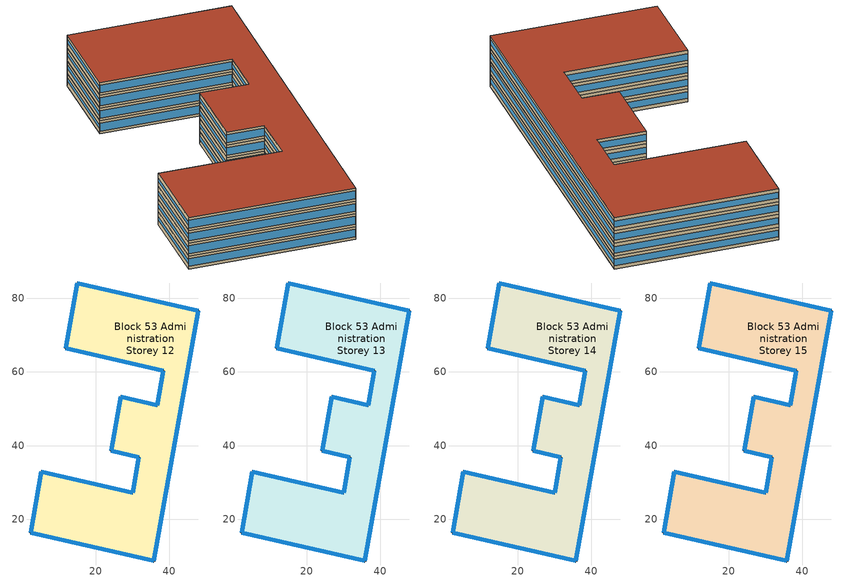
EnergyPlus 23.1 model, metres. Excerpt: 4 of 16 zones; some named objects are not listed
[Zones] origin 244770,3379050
Block 53 Administration Storey 12
 floor outside (Project Floor): 47.86,76.53 35.79,8.7 2.35,16.36 5.24,32.94 30.08,27.25 31.75,36.86 24.2,38.59 26.85,53.28 36.69,50.94 38.35,60.33 11.89,66.39 15,84.07 z36
 wall outside (Project Wall): 47.86,76.53 15,84.07 11.89,66.39 38.35,60.33 36.69,50.94 26.85,53.28 24.2,38.59 31.75,36.86 30.08,27.25 5.24,32.94 2.35,16.36 35.79,8.7 47.86,76.53 z36:39
 window (Administration_north_window_construction): 47.84,76.53 15.01,84.07 / 36.69,50.94 26.86,53.28 / 30.07,27.25 5.25,32.93 z36.75:38.25
 window (Administration_west_window_construction): 14.99,84.06 11.89,66.4 / 38.35,60.33 36.69,50.95 / 26.85,53.28 24.2,38.6 / 31.75,36.86 30.08,27.25 / 5.24,32.93 2.36,16.37 z37.12:37.88
 window (Administration_south_window_construction): 11.9,66.39 38.34,60.34 / 24.2,38.59 31.74,36.86 / 2.37,16.36 35.77,8.7 z36.6:38.4
 window (Administration_east_window_construction): 35.8,8.73 47.85,76.49 z36.98:38.02
 roof outside (Project Ceiling): 35.79,8.7 47.86,76.53 15,84.07 11.89,66.39 38.35,60.33 36.69,50.94 26.85,53.28 24.2,38.59 31.75,36.86 30.08,27.25 5.24,32.94 2.35,16.36 z39
Block 53 Administration Storey 13
 floor outside (Project Floor): 47.86,76.53 35.79,8.7 2.35,16.36 5.24,32.94 30.08,27.25 31.75,36.86 24.2,38.59 26.85,53.28 36.69,50.94 38.35,60.33 11.89,66.39 15,84.07 z39
 wall outside (Project Wall): 47.86,76.53 15,84.07 11.89,66.39 38.35,60.33 36.69,50.94 26.85,53.28 24.2,38.59 31.75,36.86 30.08,27.25 5.24,32.94 2.35,16.36 35.79,8.7 47.86,76.53 z39:42
 window (Administration_north_window_construction): 47.84,76.53 15.01,84.07 / 36.69,50.94 26.86,53.28 / 30.07,27.25 5.25,32.93 z39.75:41.25
 window (Administration_west_window_construction): 14.99,84.06 11.89,66.4 / 38.35,60.33 36.69,50.95 / 26.85,53.28 24.2,38.6 / 31.75,36.86 30.08,27.25 / 5.24,32.93 2.36,16.37 z40.12:40.88
 window (Administration_south_window_construction): 11.9,66.39 38.34,60.34 / 24.2,38.59 31.74,36.86 / 2.37,16.36 35.77,8.7 z39.6:41.4
 window (Administration_east_window_construction): 35.8,8.73 47.85,76.49 z39.98:41.02
 roof outside (Project Ceiling): 35.79,8.7 47.86,76.53 15,84.07 11.89,66.39 38.35,60.33 36.69,50.94 26.85,53.28 24.2,38.59 31.75,36.86 30.08,27.25 5.24,32.94 2.35,16.36 z42
Block 53 Administration Storey 14
 floor outside (Project Floor): 47.86,76.53 35.79,8.7 2.35,16.36 5.24,32.94 30.08,27.25 31.75,36.86 24.2,38.59 26.85,53.28 36.69,50.94 38.35,60.33 11.89,66.39 15,84.07 z42
 wall outside (Project Wall): 47.86,76.53 15,84.07 11.89,66.39 38.35,60.33 36.69,50.94 26.85,53.28 24.2,38.59 31.75,36.86 30.08,27.25 5.24,32.94 2.35,16.36 35.79,8.7 47.86,76.53 z42:45
 window (Administration_north_window_construction): 47.84,76.53 15.01,84.07 / 36.69,50.94 26.86,53.28 / 30.07,27.25 5.25,32.93 z42.75:44.25
 window (Administration_west_window_construction): 14.99,84.06 11.89,66.4 / 38.35,60.33 36.69,50.95 / 26.85,53.28 24.2,38.6 / 31.75,36.86 30.08,27.25 / 5.24,32.93 2.36,16.37 z43.12:43.88
 window (Administration_south_window_construction): 11.9,66.39 38.34,60.34 / 24.2,38.59 31.74,36.86 / 2.37,16.36 35.77,8.7 z42.6:44.4
 window (Administration_east_window_construction): 35.8,8.73 47.85,76.49 z42.98:44.02
 roof outside (Project Ceiling): 35.79,8.7 47.86,76.53 15,84.07 11.89,66.39 38.35,60.33 36.69,50.94 26.85,53.28 24.2,38.59 31.75,36.86 30.08,27.25 5.24,32.94 2.35,16.36 z45
Block 53 Administration Storey 15
 floor outside (Project Floor): 47.86,76.53 35.79,8.7 2.35,16.36 5.24,32.94 30.08,27.25 31.75,36.86 24.2,38.59 26.85,53.28 36.69,50.94 38.35,60.33 11.89,66.39 15,84.07 z45
 wall outside (Project Wall): 47.86,76.53 15,84.07 11.89,66.39 38.35,60.33 36.69,50.94 26.85,53.28 24.2,38.59 31.75,36.86 30.08,27.25 5.24,32.94 2.35,16.36 35.79,8.7 47.86,76.53 z45:48
 window (Administration_north_window_construction): 47.84,76.53 15.01,84.07 / 36.69,50.94 26.86,53.28 / 30.07,27.25 5.25,32.93 z45.75:47.25
 window (Administration_west_window_construction): 14.99,84.06 11.89,66.4 / 38.35,60.33 36.69,50.95 / 26.85,53.28 24.2,38.6 / 31.75,36.86 30.08,27.25 / 5.24,32.93 2.36,16.37 z46.12:46.88
 window (Administration_south_window_construction): 11.9,66.39 38.34,60.34 / 24.2,38.59 31.74,36.86 / 2.37,16.36 35.77,8.7 z45.6:47.4
 window (Administration_east_window_construction): 35.8,8.73 47.85,76.49 z45.98:47.02
 roof outside (Project Flat Roof): 35.79,8.7 47.86,76.53 15,84.07 11.89,66.39 38.35,60.33 36.69,50.94 26.85,53.28 24.2,38.59 31.75,36.86 30.08,27.25 5.24,32.94 2.35,16.36 z48
[Building]
Building_1: North Axis=0; Terrain=City; Loads Convergence Tolerance Value=0.04; Temperature Convergence Tolerance Value=0.4; Solar Distribution=FullExterior; Maximum Number of Warmup Days=25; Minimum Number of Warmup Days=6
[Site:Location]
CHN Design_Conditions: Latitude=30; Longitude=114; Time Zone=8; Elevation=12
[SIZINGPERIOD:DESIGNDAY] Day of Month=21; DryBulb Temperature Range Modifier Type=DefaultMultipliers; Humidity Condition Type=Wetbulb; Barometric Pressure=101181; Rain Indicator=No; Snow Indicator=No; Daylight Saving Time Indicator=No; Sky Clearness=0; Begin Environment Reset Mode=FullResetAtBeginEnvironment
Name | Month | Day Type | Maximum DryBulb Temperature | Daily DryBulb Temperature Range | Wetbulb or DewPoint at Maximum DryBulb | Wind Speed | Wind Direction | Solar Model Indicator | ASHRAE Clear Sky Optical Depth for Beam Irradiance taub | ASHRAE Clear Sky Optical Depth for Diffuse Irradiance taud
Ann Htg 99.6% Condns DB | 1 | WinterDesignDay | -10 | 0 | -4.8 | 1 | 340 | ASHRAEClearSky | 0 | 0
Ann Clg .4% Condns DB=>MWB | 7 | SummerDesignDay | 40 | 6.6 | 27.1 | 3.5 | 220 | ASHRAETau | 0.781 | 1.413
[MATERIAL]
DefaultMaterial: Roughness=Rough; Thickness=0.1; Conductivity=0.1; Density=1000; Specific Heat=1000; Thermal Absorptance=0.9; Solar Absorptance=0.7; Visible Absorptance=0.7
[WINDOWMATERIAL:SIMPLEGLAZINGSYSTEM] UFactor=1.6; Visible Transmittance=0.6
Name | Solar Heat Gain Coefficient
Administration_east_window; Administration_south_window; Administration_west_window | 0.3
Administration_north_window | 0.35
[CONSTRUCTION]
Project Wall; Project Floor; Project Flat Roof; Project Ceiling: DefaultMaterial
Administration_east_window_construction: Administration_east_window
Administration_south_window_construction: Administration_south_window
Administration_west_window_construction: Administration_west_window
Administration_north_window_construction: Administration_north_window
[SPACE] Ceiling Height=autocalculate; Volume=autocalculate; Floor Area=autocalculate; Space Type=Administration
Name | Zone
Block 53 Administration Storey 12_space | Block 53 Administration Storey 12
Block 53 Administration Storey 13_space | Block 53 Administration Storey 13
Block 53 Administration Storey 14_space | Block 53 Administration Storey 14
Block 53 Administration Storey 15_space | Block 53 Administration Storey 15
[SPACELIST]
Administration: Block 53 Administration Storey 0_space, Block 53 Administration Storey 1_space, Block 53 Administration Storey 2_space, Block 53 Administration Storey 3_space, Block 53 Administration Storey 4_space, Block 53 Administration Storey 5_space, Block 53 Administration Storey 6_space, Block 53 Administration Storey 7_space, Block 53 Administration Storey 8_space, Block 53 Administration Storey 9_space, Block 53 Administration Storey 10_space, Block 53 Administration Storey 11_space, Block 53 Administration Storey 12_space, Block 53 Administration Storey 13_space, Block 53 Administration Storey 14_space, Block 53 Administration Storey 15_space
[ZONE] Type=1; Multiplier=1; Ceiling Height=autocalculate; Volume=autocalculate; Floor Area=autocalculate; Part of Total Floor Area=Yes
Block 53 Administration Storey 12; Block 53 Administration Storey 13; Block 53 Administration Storey 14; Block 53 Administration Storey 15
[PEOPLE]
People_for_administration: Zone or ZoneList or Space or SpaceList=Administration; Number of People Schedule=SeasonalSchedule_Schedule_administration_people; Number of People Calculation Method=People/Area; People per Floor Area=0.125; Fraction Radiant=0.3; Sensible Heat Fraction=autocalculate; Activity Level Schedule=SeasonalSchedule_Schedule_administration_activity; Carbon Dioxide Generation Rate=3.82e-08; Enable ASHRAE 55 Comfort Warnings=No; Mean Radiant Temperature Calculation Type=ZoneAveraged; Clothing Insulation Calculation Method=ClothingInsulationSchedule; Cold Stress Temperature Threshold=15.56; Heat Stress Temperature Threshold=30
[LIGHTS]
Light_for_administration: Zone or ZoneList or Space or SpaceList=Administration; Schedule=SeasonalSchedule_administration_lighting; Design Level Calculation Method=Watts/Area; Watts per Zone Floor Area=8; Return Air Fraction=0; Fraction Radiant=0.32; Fraction Visible=0.25; Fraction Replaceable=1; EndUse Subcategory=General; Return Air Fraction Calculated from Plenum Temperature=No; Return Air Fraction Function of Plenum Temperature Coefficient 1=0; Return Air Fraction Function of Plenum Temperature Coefficient 2=0
[ELECTRICEQUIPMENT]
Equipment_for_administration: Zone or ZoneList or Space or SpaceList=Administration; Schedule=SeasonalSchedule_Schedule_administration_equipment; Design Level Calculation Method=Watts/Area; Watts per Zone Floor Area=15; Fraction Latent=0; Fraction Radiant=0; Fraction Lost=0; EndUse Subcategory=Electric Equipment
[DAYLIGHTING:CONTROLS] Illuminance Setpoint at Reference Point 1=300
Name | Zone or Space | Glare Calculation Daylighting Reference Point | Daylighting Reference Point 1
Dlight_Block 53 Administration Storey 12 | Block 53 Administration Storey 12 | Rpoint_Block 53 Administration Storey 12 | Rpoint_Block 53 Administration Storey 12
Dlight_Block 53 Administration Storey 13 | Block 53 Administration Storey 13 | Rpoint_Block 53 Administration Storey 13 | Rpoint_Block 53 Administration Storey 13
Dlight_Block 53 Administration Storey 14 | Block 53 Administration Storey 14 | Rpoint_Block 53 Administration Storey 14 | Rpoint_Block 53 Administration Storey 14
Dlight_Block 53 Administration Storey 15 | Block 53 Administration Storey 15 | Rpoint_Block 53 Administration Storey 15 | Rpoint_Block 53 Administration Storey 15
[HVACTEMPLATE:ZONE:IDEALLOADSAIRSYSTEM] Template Thermostat=Thermostat_for_administration; Maximum Heating Supply Air Temperature=50; Minimum Cooling Supply Air Temperature=13; Maximum Heating Supply Air Humidity Ratio=0.0156; Minimum Cooling Supply Air Humidity Ratio=0.0077; Heating Limit=NoLimit; Cooling Limit=NoLimit; Dehumidification Control Type=ConstantSensibleHeatRatio; Cooling Sensible Heat Ratio=0.7; Dehumidification Setpoint=60; Humidification Control Type=None; Humidification Setpoint=30; Outdoor Air Method=DetailedSpecification; Outdoor Air Flow Rate per Person=0.00944; Outdoor Air Flow Rate per Zone Floor Area=0; Outdoor Air Flow Rate per Zone=0; Design Specification Outdoor Air Object=Ventilation_for_administration; Demand Controlled Ventilation Type=None; Outdoor Air Economizer Type=NoEconomizer; Heat Recovery Type=None; Sensible Heat Recovery Effectiveness=0.7; Latent Heat Recovery Effectiveness=0.65
Block 53 Administration Storey 12; Block 53 Administration Storey 13; Block 53 Administration Storey 14; Block 53 Administration Storey 15
[DESIGNSPECIFICATION:OUTDOORAIR]
Ventilation_for_administration: Outdoor Air Method=Flow/Person; Outdoor Air Flow per Person=0.00833333; Outdoor Air Flow per Zone Floor Area=0; Outdoor Air Flow per Zone=0; Outdoor Air Flow Air Changes per Hour=0
[SCHEDULE:DAY:HOURLY]
Schedule_administration_lighting_weekday_hourly: 0.2, 0.2, 0.2, 0.2, 0.2, 0.2, 0.2, 0.5, 0.95, 0.95, 0.95, 0.8, 0.8, 0.95, 0.95, 0.95, 0.95, 0.95, 0.3, 0.2, 0.2, 0.2, 0.2, 0.2
Schedule_administration_lighting_holiday_hourly: 0.2, 0.2, 0.2, 0.2, 0.2, 0.2, 0.2, 0.25, 0.475, 0.475, 0.475, 0.4, 0.4, 0.475, 0.475, 0.475, 0.475, 0.475, 0.2, 0.2, 0.2, 0.2, 0.2, 0.2
Schedule_administration_equipment_weekday_hourly: 0.2, 0.2, 0.2, 0.2, 0.2, 0.2, 0.2, 0.5, 0.95, 0.95, 0.95, 0.5, 0.5, 0.95, 0.95, 0.95, 0.95, 0.3, 0.2, 0.2, 0.2, 0.2, 0.2, 0.2
Schedule_administration_equipment_holiday_hourly: 0.2, 0.2, 0.2, 0.2, 0.2, 0.2, 0.2, 0.25, 0.475, 0.475, 0.475, 0.25, 0.25, 0.475, 0.475, 0.475, 0.475, 0.2, 0.2, 0.2, 0.2, 0.2, 0.2, 0.2
Schedule_administration_people_weekday_hourly: 0, 0, 0, 0, 0, 0, 0.1, 0.5, 0.95, 0.95, 0.95, 0.8, 0.8, 0.95, 0.95, 0.95, 0.95, 0.3, 0.1, 0, 0, 0, 0, 0
Schedule_administration_people_holiday_hourly: 0, 0, 0, 0, 0, 0, 0.02, 0.1, 0.19, 0.19, 0.19, 0.16, 0.16, 0.19, 0.19, 0.19, 0.19, 0.06, 0.02, 0, 0, 0, 0, 0
Schedule_administration_activity_weekday_hourly; Schedule_administration_activity_holiday_hourly: 144, 144, 144, 144, 144, 144, 144, 144, 144, 144, 144, 144, 144, 144, 144, 144, 144, 144, 144, 144, 144, 144, 144, 144
[SCHEDULE:WEEK:DAILY]
Schedule_administration_lighting_weekly: Schedule_administration_lighting_holiday_hourly, Schedule_administration_lighting_weekday_hourly, Schedule_administration_lighting_weekday_hourly, Schedule_administration_lighting_weekday_hourly, Schedule_administration_lighting_weekday_hourly, Schedule_administration_lighting_weekday_hourly, Schedule_administration_lighting_holiday_hourly, Schedule_administration_lighting_holiday_hourly, Schedule_administration_lighting_weekday_hourly, Schedule_administration_lighting_weekday_hourly, Schedule_administration_lighting_holiday_hourly, Schedule_administration_lighting_holiday_hourly
Schedule_administration_equipment_weekly: Schedule_administration_equipment_holiday_hourly, Schedule_administration_equipment_weekday_hourly, Schedule_administration_equipment_weekday_hourly, Schedule_administration_equipment_weekday_hourly, Schedule_administration_equipment_weekday_hourly, Schedule_administration_equipment_weekday_hourly, Schedule_administration_equipment_holiday_hourly, Schedule_administration_equipment_holiday_hourly, Schedule_administration_equipment_weekday_hourly, Schedule_administration_equipment_weekday_hourly, Schedule_administration_equipment_holiday_hourly, Schedule_administration_equipment_holiday_hourly
Schedule_administration_people_weekly: Schedule_administration_people_holiday_hourly, Schedule_administration_people_weekday_hourly, Schedule_administration_people_weekday_hourly, Schedule_administration_people_weekday_hourly, Schedule_administration_people_weekday_hourly, Schedule_administration_people_weekday_hourly, Schedule_administration_people_holiday_hourly, Schedule_administration_people_holiday_hourly, Schedule_administration_people_weekday_hourly, Schedule_administration_people_weekday_hourly, Schedule_administration_people_holiday_hourly, Schedule_administration_people_holiday_hourly
Schedule_administration_activity_weekly: Schedule_administration_activity_holiday_hourly, Schedule_administration_activity_weekday_hourly, Schedule_administration_activity_weekday_hourly, Schedule_administration_activity_weekday_hourly, Schedule_administration_activity_weekday_hourly, Schedule_administration_activity_weekday_hourly, Schedule_administration_activity_holiday_hourly, Schedule_administration_activity_holiday_hourly, Schedule_administration_activity_weekday_hourly, Schedule_administration_activity_weekday_hourly, Schedule_administration_activity_holiday_hourly, Schedule_administration_activity_holiday_hourly
[SCHEDULE:YEAR]
SeasonalSchedule_administration_lighting: Schedule_administration_lighting_weekly, 1, 1, 12, 31
SeasonalSchedule_Schedule_administration_equipment: Schedule_administration_equipment_weekly, 1, 1, 12, 31
SeasonalSchedule_Schedule_administration_people: Schedule_administration_people_weekly, 1, 1, 12, 31
SeasonalSchedule_Schedule_administration_activity: Schedule_administration_activity_weekly, 1, 1, 12, 31
